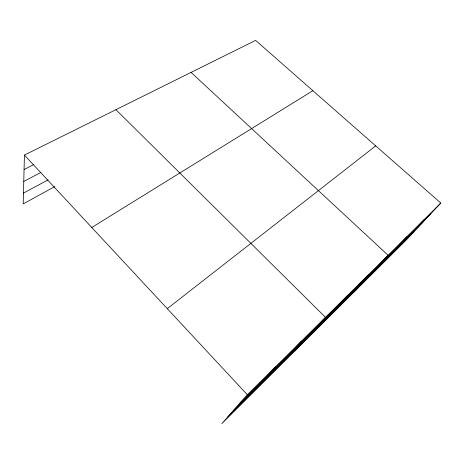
<?xml version="1.0" encoding="UTF-8"?>
<svg xmlns="http://www.w3.org/2000/svg" width="464" height="464" viewBox="0 0 464 464"><rect width="100%" height="100%" fill="white"/><g stroke="black" fill="none" stroke-linecap="round" stroke-linejoin="round"><path stroke-width="0.7" d="M440.8 203.064L247.329 394.731L221.844 423.62L406.041 240.224L440.8 203.064L255.612 40.38L24.424 155.08L23.2 203.887L54.735 186.609M267.258 376.037L275.448 366.879M292.755 350.738L301.42 341.15M294.924 350.859L325.479 317.312L115.942 109.678M338.471 305.376L347.832 295.168M359.043 284.966L368.654 274.543M354.763 291.282L388.095 255.281L191.075 72.401M396.859 247.445L406.824 236.727M414.277 230.167L424.357 219.356M239.72 403.361L430.633 213.933M233.496 410.414L422.188 222.964M227.424 417.293L413.83 231.896M167.266 308.659L375.712 145.887M91.762 227.476L312.875 90.689M23.473 193.088L48.094 179.881M23.763 181.418L40.861 172.463M24.064 169.522L33.588 164.65M24.424 155.08L247.329 394.731"/></g></svg>
